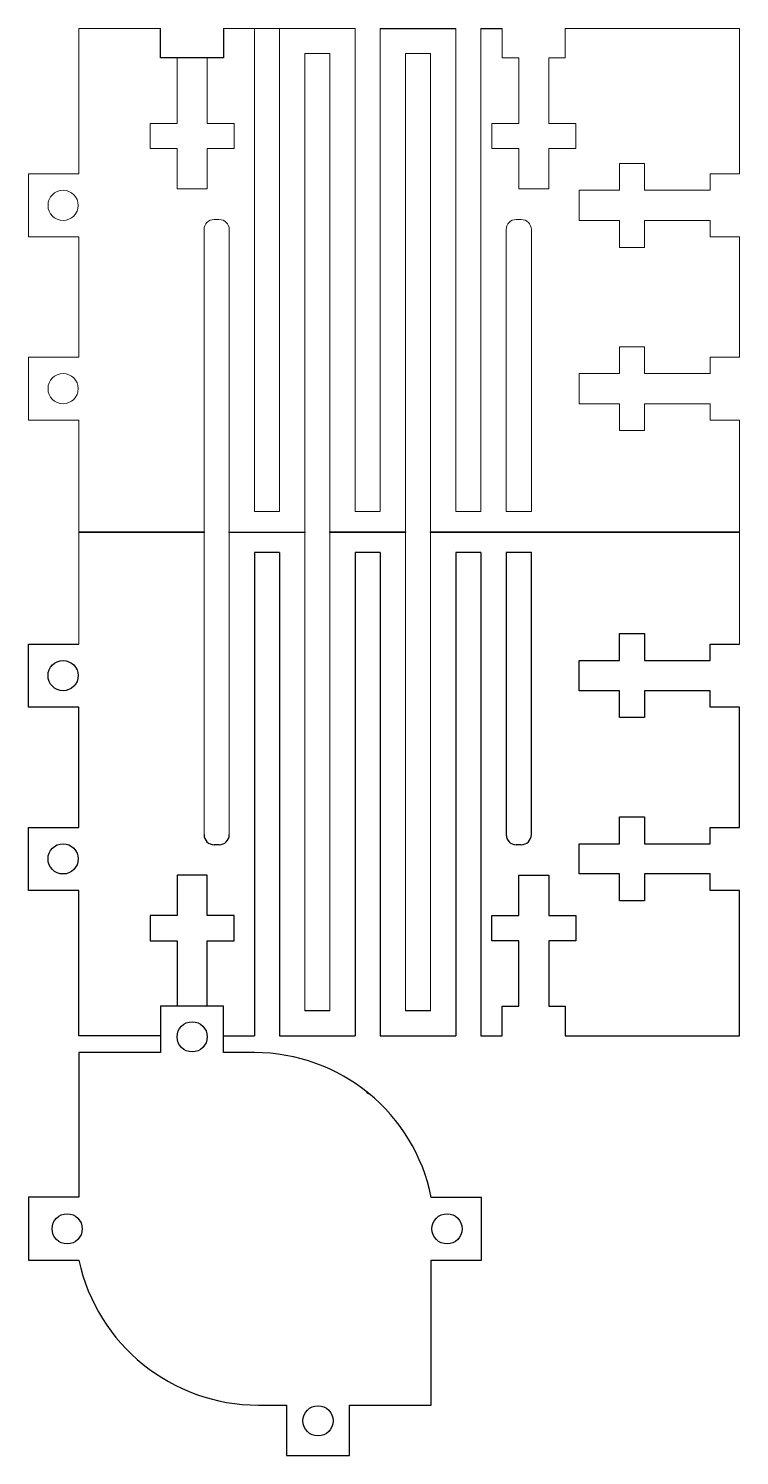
# Model space of a CAD drawing. Header units: inches. Extents: x -0.9 to 1.92, y -0.85 to 4.82.
import ezdxf

# ---------------------------------------------------------------- set-up
doc = ezdxf.new("R2010")
doc.units = ezdxf.units.IN
doc.header["$MEASUREMENT"] = 0
doc.header["$PDSIZE"] = -1
doc.layers.add('SLD-0', color=179, linetype='Continuous')

msp = doc.modelspace()

# ---------------------------------------------------------------- linework, layer by layer
at = {"layer": 'SLD-0', "color": 179, "linetype": 'Continuous', "lineweight": 18}
for p, q in [((-0.7, 4.817), (-0.7, 4.2397)), ((-0.375, 4.817), (-0.7, 4.817)), ((-0.125, 4.817), (0.3973, 4.817)), ((-0.0027, 2.8985), (-0.0027, 4.817)), ((0.0973, 2.8985), (0.0973, 4.817)), ((0.3973, 2.8985), (0.3973, 4.817)), ((0.4973, 2.8985), (0.4973, 4.817)), ((0.7973, 2.8985), (0.7973, 4.817)), ((0.8973, 2.8985), (0.8973, 4.817)), ((0.982, 4.817), (0.982, 4.7)), ((1.232, 4.817), (1.807, 4.817)), ((1.232, 4.7), (1.232, 4.817)), ((1.807, 4.817), (1.924, 4.817)), ((1.924, 4.817), (1.924, 4.2397)), ((0.2973, 4.7185), (0.1973, 4.7185)), ((0.1973, 0.9155), (0.1973, 4.7185)), ((0.2973, 0.9155), (0.2973, 4.7185)), ((0.6973, 4.7185), (0.5973, 4.7185)), ((0.5973, 0.9155), (0.5973, 4.7185)), ((0.6973, 0.9155), (0.6973, 4.7185)), ((-0.31, 4.44), (-0.31, 4.7)), ((-0.19, 4.7), (-0.19, 4.44)), ((0.982, 4.7), (1.047, 4.7)), ((1.047, 4.7), (1.047, 4.44)), ((1.167, 4.7), (1.232, 4.7)), ((1.167, 4.44), (1.167, 4.7)), ((-0.4167, 4.44), (-0.31, 4.44)), ((-0.4167, 4.34), (-0.4167, 4.44)), ((-0.19, 4.44), (-0.0833, 4.44)), ((-0.0833, 4.44), (-0.0833, 4.34)), ((0.9403, 4.44), (0.9403, 4.34)), ((1.047, 4.44), (0.9403, 4.44)), ((1.2737, 4.44), (1.167, 4.44)), ((1.2737, 4.34), (1.2737, 4.44)), ((-0.31, 4.34), (-0.4167, 4.34)), ((-0.31, 4.18), (-0.31, 4.34)), ((-0.19, 4.34), (-0.19, 4.18)), ((-0.0833, 4.34), (-0.19, 4.34)), ((0.9403, 4.34), (1.047, 4.34)), ((1.047, 4.34), (1.047, 4.18)), ((1.167, 4.34), (1.2737, 4.34)), ((1.167, 4.18), (1.167, 4.34)), ((1.447, 4.2813), (1.447, 4.1747)), ((1.547, 4.2813), (1.447, 4.2813)), ((1.547, 4.1747), (1.547, 4.2813)), ((-0.8998, 4.2397), (-0.8998, 3.9897)), ((-0.7, 4.2397), (-0.8998, 4.2397)), ((1.807, 4.2397), (1.807, 4.1747)), ((1.924, 4.2397), (1.807, 4.2397)), ((-0.19, 4.18), (-0.31, 4.18)), ((1.047, 4.18), (1.167, 4.18)), ((1.287, 4.1747), (1.287, 4.0547)), ((1.447, 4.1747), (1.287, 4.1747)), ((1.807, 4.1747), (1.547, 4.1747)), ((-0.1427, 4.0585), (-0.1627, 4.0585)), ((1.0573, 4.0585), (1.0373, 4.0585)), ((1.287, 4.0547), (1.447, 4.0547)), ((1.447, 4.0547), (1.447, 3.948)), ((1.547, 4.0547), (1.807, 4.0547)), ((1.547, 3.948), (1.547, 4.0547)), ((1.807, 4.0547), (1.807, 3.9897)), ((-0.8998, 3.9897), (-0.7, 3.9897)), ((-0.7, 3.9897), (-0.7, 3.5118)), ((-0.2027, 1.6155), (-0.2027, 4.0185)), ((-0.1027, 1.6155), (-0.1027, 4.0185)), ((0.9973, 2.8985), (0.9973, 4.0185)), ((1.0973, 4.0185), (1.0973, 2.8985)), ((1.807, 3.9897), (1.924, 3.9897)), ((1.924, 3.9897), (1.924, 3.5118)), ((1.447, 3.948), (1.547, 3.948)), ((1.447, 3.5535), (1.447, 3.4468)), ((1.547, 3.5535), (1.447, 3.5535)), ((1.547, 3.4468), (1.547, 3.5535)), ((-0.8998, 3.5118), (-0.8998, 3.2618)), ((-0.7, 3.5118), (-0.8998, 3.5118)), ((1.807, 3.5118), (1.807, 3.4468)), ((1.924, 3.5118), (1.807, 3.5118)), ((1.287, 3.4468), (1.287, 3.3268)), ((1.447, 3.4468), (1.287, 3.4468)), ((1.807, 3.4468), (1.547, 3.4468)), ((1.287, 3.3268), (1.447, 3.3268)), ((1.447, 3.3268), (1.447, 3.2202)), ((1.547, 3.3268), (1.807, 3.3268)), ((1.547, 3.2202), (1.547, 3.3268)), ((1.807, 3.3268), (1.807, 3.2618)), ((-0.8998, 3.2618), (-0.7, 3.2618)), ((-0.7, 2.3722), (-0.7, 3.2618)), ((1.807, 3.2618), (1.924, 3.2618)), ((1.924, 2.3722), (1.924, 3.2618)), ((1.447, 3.2202), (1.547, 3.2202)), ((0.0973, 2.8985), (-0.0027, 2.8985)), ((0.4973, 2.8985), (0.3973, 2.8985)), ((0.8973, 2.8985), (0.7973, 2.8985)), ((1.0973, 2.8985), (0.9973, 2.8985))]:
    msp.add_line(p, q, dxfattribs=at)
at = {"layer": 'SLD-0'}
for p, q in [((-0.375, 4.7), (-0.375, 4.817)), ((-0.125, 4.817), (-0.125, 4.7)), ((0.4973, 4.817), (0.7973, 4.817)), ((0.8973, 4.817), (0.982, 4.817)), ((-0.125, 4.7), (-0.375, 4.7)), ((-0.2027, 2.817), (-0.7, 2.817)), ((-0.7, 2.817), (-0.2027, 2.817)), ((-0.7, 2.817), (-0.2027, 2.817)), ((-0.7, 2.817), (-0.2027, 2.817)), ((-0.1027, 2.817), (0.1973, 2.817)), ((-0.1027, 2.817), (0.1973, 2.817)), ((-0.1027, 2.817), (0.1973, 2.817)), ((0.2973, 2.817), (0.5973, 2.817)), ((0.2973, 2.817), (0.5973, 2.817)), ((0.2973, 2.817), (0.5973, 2.817)), ((0.5973, 2.817), (0.2973, 2.817)), ((0.6973, 2.817), (1.924, 2.817)), ((0.6973, 2.817), (1.924, 2.817)), ((0.6973, 2.817), (1.924, 2.817)), ((1.924, 2.817), (0.6973, 2.817)), ((0.0973, 2.7355), (-0.0027, 2.7355)), ((-0.0027, 2.7355), (-0.0027, 0.817)), ((0.0973, 2.7355), (0.0973, 0.817)), ((0.4973, 2.7355), (0.3973, 2.7355)), ((0.3973, 2.7355), (0.3973, 0.817)), ((0.4973, 2.7355), (0.4973, 0.817)), ((0.8973, 2.7355), (0.7973, 2.7355)), ((0.7973, 2.7355), (0.7973, 0.817)), ((0.8973, 2.7355), (0.8973, 0.817)), ((0.9973, 2.7355), (0.9973, 1.6155)), ((1.0973, 2.7355), (0.9973, 2.7355)), ((1.0973, 1.6155), (1.0973, 2.7355)), ((1.447, 2.3072), (1.447, 2.4138)), ((1.447, 2.4138), (1.547, 2.4138)), ((1.547, 2.4138), (1.547, 2.3072)), ((-0.8998, 2.1222), (-0.8998, 2.3722)), ((-0.8998, 2.3722), (-0.7, 2.3722)), ((1.807, 2.3072), (1.807, 2.3722)), ((1.807, 2.3722), (1.924, 2.3722)), ((1.287, 2.1872), (1.287, 2.3072)), ((1.287, 2.3072), (1.447, 2.3072)), ((1.547, 2.3072), (1.807, 2.3072)), ((1.447, 2.1872), (1.287, 2.1872)), ((1.447, 2.0805), (1.447, 2.1872)), ((1.807, 2.1872), (1.547, 2.1872)), ((1.547, 2.1872), (1.547, 2.0805)), ((1.807, 2.1222), (1.807, 2.1872)), ((-0.7, 2.1222), (-0.8998, 2.1222)), ((-0.7, 1.6443), (-0.7, 2.1222)), ((1.924, 2.1222), (1.807, 2.1222)), ((1.924, 1.6443), (1.924, 2.1222)), ((1.547, 2.0805), (1.447, 2.0805)), ((-0.8998, 1.3943), (-0.8998, 1.6443)), ((-0.8998, 1.6443), (-0.7, 1.6443)), ((1.447, 1.5793), (1.447, 1.686)), ((1.447, 1.686), (1.547, 1.686)), ((1.547, 1.686), (1.547, 1.5793)), ((1.807, 1.5793), (1.807, 1.6443)), ((1.807, 1.6443), (1.924, 1.6443)), ((-0.1427, 1.5755), (-0.1627, 1.5755)), ((1.0573, 1.5755), (1.0373, 1.5755)), ((1.287, 1.4593), (1.287, 1.5793)), ((1.287, 1.5793), (1.447, 1.5793)), ((1.547, 1.5793), (1.807, 1.5793)), ((-0.19, 1.454), (-0.31, 1.454)), ((-0.31, 1.454), (-0.31, 1.294)), ((-0.19, 1.294), (-0.19, 1.454)), ((1.047, 1.294), (1.047, 1.454)), ((1.047, 1.454), (1.167, 1.454)), ((1.167, 1.454), (1.167, 1.294)), ((1.447, 1.4593), (1.287, 1.4593)), ((1.447, 1.3527), (1.447, 1.4593)), ((1.807, 1.4593), (1.547, 1.4593)), ((1.547, 1.4593), (1.547, 1.3527)), ((1.807, 1.3943), (1.807, 1.4593)), ((-0.7, 1.3943), (-0.8998, 1.3943)), ((-0.7, 0.817), (-0.7, 1.3943)), ((1.924, 1.3943), (1.807, 1.3943)), ((1.924, 0.817), (1.924, 1.3943)), ((1.547, 1.3527), (1.447, 1.3527)), ((-0.31, 1.294), (-0.4167, 1.294)), ((-0.4167, 1.294), (-0.4167, 1.194)), ((-0.0833, 1.294), (-0.19, 1.294)), ((-0.0833, 1.194), (-0.0833, 1.294)), ((0.9403, 1.194), (0.9403, 1.294)), ((0.9403, 1.294), (1.047, 1.294)), ((1.167, 1.294), (1.2737, 1.294)), ((1.2737, 1.294), (1.2737, 1.194)), ((-0.4167, 1.194), (-0.31, 1.194)), ((-0.31, 1.194), (-0.31, 0.934)), ((-0.19, 0.934), (-0.19, 1.194)), ((-0.19, 1.194), (-0.0833, 1.194)), ((1.047, 1.194), (0.9403, 1.194)), ((1.047, 0.934), (1.047, 1.194)), ((1.2737, 1.194), (1.167, 1.194)), ((1.167, 1.194), (1.167, 0.934)), ((-0.3081, 0.934), (-0.375, 0.934)), ((-0.375, 0.934), (-0.375, 0.75)), ((-0.125, 0.934), (-0.3081, 0.934)), ((-0.125, 0.75), (-0.125, 0.934)), ((0.2973, 0.9155), (0.1973, 0.9155)), ((0.6973, 0.9155), (0.5973, 0.9155)), ((0.982, 0.817), (0.982, 0.934)), ((0.982, 0.934), (1.047, 0.934)), ((1.167, 0.934), (1.232, 0.934)), ((1.232, 0.934), (1.232, 0.817)), ((-0.375, 0.817), (-0.7, 0.817)), ((-0.125, 0.817), (-0.0027, 0.817)), ((0.0973, 0.817), (0.3973, 0.817)), ((0.4973, 0.817), (0.7973, 0.817)), ((0.8973, 0.817), (0.982, 0.817)), ((1.232, 0.817), (1.807, 0.817)), ((1.807, 0.817), (1.924, 0.817)), ((-0.375, 0.75), (-0.7, 0.75)), ((-0.6997, 0.7503), (-0.6998, 0.1753)), ((-0.0027, 0.75), (-0.125, 0.75)), ((-0.6998, 0.1753), (-0.8998, 0.1753)), ((-0.8998, 0.1753), (-0.8998, -0.0747)), ((0.9, 0.175), (0.7, 0.175)), ((0.9, -0.075), (0.9, 0.175)), ((-0.8998, -0.0747), (-0.6998, -0.0747)), ((0.7, -0.65), (0.7, -0.075)), ((0.7, -0.075), (0.9, -0.075)), ((0.0131, -0.65), (0.125, -0.65)), ((0.125, -0.65), (0.125, -0.85)), ((0.375, -0.85), (0.375, -0.65)), ((0.375, -0.65), (0.7, -0.65)), ((0.125, -0.85), (0.375, -0.85))]:
    msp.add_line(p, q, dxfattribs=at)
at = {"layer": 'SLD-0', "color": 179, "linetype": 'Continuous', "lineweight": 18}
for centre in [(-0.7625, 4.1147), (-0.7625, 3.3868)]:
    msp.add_circle(centre, 0.06, dxfattribs=at)
at = {"layer": 'SLD-0'}
for centre in [(-0.7625, 2.2472), (-0.7625, 1.5193), (-0.25, 0.8125), (-0.7465, 0.05), (0.7625, 0.05), (0.25, -0.7125)]:
    msp.add_circle(centre, 0.06, dxfattribs=at)
at = {"layer": 'SLD-0', "color": 179, "linetype": 'Continuous', "lineweight": 18}
for centre, start, end in [((-0.1627, 4.0185), 90, 180), ((-0.1427, 4.0185), 0, 90), ((1.0373, 4.0185), 90, 180), ((1.0573, 4.0185), 360, 90)]:
    msp.add_arc(centre, 0.04, start, end, dxfattribs=at)
at = {"layer": 'SLD-0'}
for centre, radius, start, end in [((-0.1627, 1.6155), 0.04, 180, 270), ((-0.1427, 1.6155), 0.04, 270, 360), ((1.0373, 1.6155), 0.04, 180, 270), ((1.0573, 1.6155), 0.04, 270, 0), ((-0.0027, 0.0332), 0.7168, 11.4112, 90), ((0.0133, 0.0796), 0.7296, 192.2109, 269.983)]:
    msp.add_arc(centre, radius, start, end, dxfattribs=at)
msp.add_ellipse((0.45, 0.7498), major_axis=(0, -0.1624), ratio=0.164371, start_param=5.958975, end_param=6.344532, dxfattribs=at)
for p in [(-0.2027, 2.817), (-0.1027, 2.817), (0.1973, 2.817), (0.2973, 2.817), (0.5973, 2.817), (0.6973, 2.817)]:
    msp.add_point(p, dxfattribs=at)

doc.saveas('drawing.dxf')
